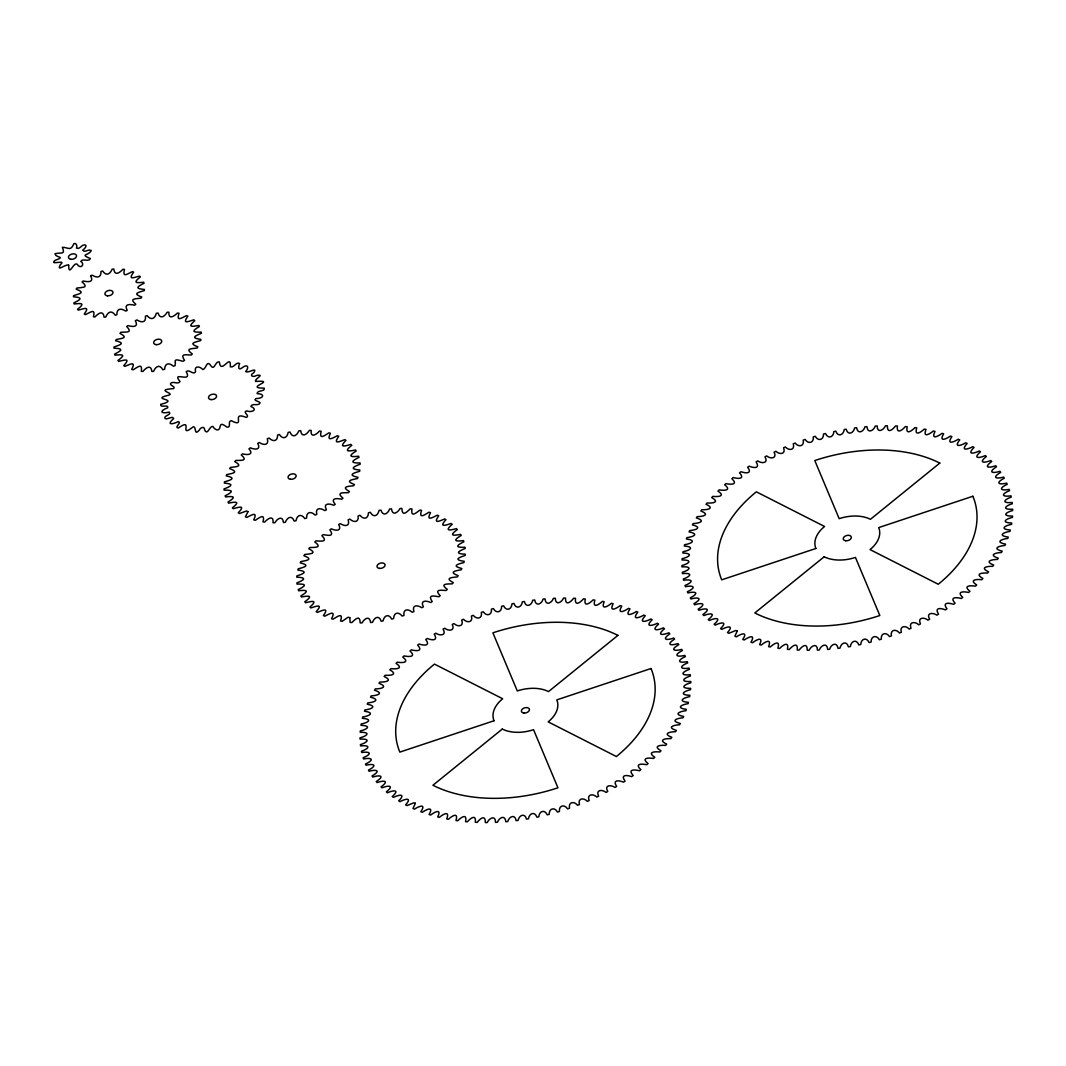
<?xml version="1.0" encoding="UTF-8"?>
<svg xmlns="http://www.w3.org/2000/svg" width="1066" height="1066" viewBox="0 0 1066 1066"><rect width="100%" height="100%" fill="white"/><g stroke="black" fill="none" stroke-linecap="round" stroke-linejoin="round"><path stroke-width="1.5" d="M175.37 362.587L175.104 365.571L173.505 366.264C169.161 362.453 164.964 363.026 164.577 369.302L162.858 369.742C159.727 364.039 155.783 366.158 153.611 371.314L151.892 371.474C150.932 364.199 146.149 367.53 142.897 371.488L141.272 371.341C142.697 362.493 137.754 367.184 133.103 369.795L131.691 369.369C136.248 360.588 130.265 364.385 124.869 366.344L123.749 365.665C130.665 357.989 125.308 359.855 118.699 361.374L117.94 360.468C125.921 354.605 123.203 354.338 114.968 355.178L114.622 354.112C122.297 350.194 123.589 348.662 113.929 348.142L114.009 346.996C120.698 344.611 125.641 343.252 115.634 340.72L116.141 339.548C121.924 338.242 128.839 338.095 119.978 333.378L120.884 332.259C126.241 331.872 133.13 333.112 126.694 326.569L127.947 325.583C132.81 326.995 138.926 327.355 135.369 320.733L136.874 319.92C141.498 322.838 146.229 322.851 145.429 316.216L147.095 315.643C150.959 320.413 154.89 319.094 156.276 313.324L157.995 313.031C160.167 319.6 164.404 316.762 167.202 312.231L168.881 312.218C168.441 319.987 173.891 316.455 177.529 312.991L179.048 313.284C176.023 322.238 181.633 317.815 186.603 315.589L187.882 316.149C182.019 324.49 187.922 321.572 193.879 319.827L194.825 320.626C187.19 327.462 191.467 326.689 198.862 325.463L199.422 326.449C191.44 331.313 192.24 332.379 201.274 332.126L201.394 333.245C194.185 336.323 190.921 337.949 200.941 339.414L200.635 340.587C194.438 342.373 188.269 343.212 197.876 346.85L197.17 348.009C191.667 348.862 184.525 348.262 192.306 353.979L191.214 355.045C185.897 354.898 179.648 353.219 184.551 360.361L183.165 361.267C181.087 361.201 173.518 357.443 175.37 362.587M415.38 803.298L412.995 808.481L414.447 809.134C418.671 806.336 426.68 803.138 420.83 811.706L422.376 812.279C426.293 809.44 434.195 805.763 429.092 814.531L430.704 815.024C434.368 812.119 442.057 808.055 437.713 816.942L439.405 817.356C442.843 814.357 450.225 810 446.694 818.941L448.44 819.274C451.704 816.143 458.686 811.586 455.981 820.5L457.78 820.753C460.872 817.449 467.414 812.812 465.549 821.633L467.401 821.793C470.319 818.275 476.395 813.678 475.343 822.312L477.235 822.392C479.993 818.608 485.603 814.171 485.35 822.566L487.269 822.566C489.054 818.168 495.65 814.704 495.503 822.366L497.449 822.286C499.008 817.649 505.257 814.371 505.777 821.726L507.736 821.553C509.042 816.663 515.011 813.638 516.131 820.647L518.103 820.394C519.089 815.223 524.858 812.519 526.511 819.141L528.483 818.808C529.122 813.345 534.772 810.999 536.891 817.196L538.863 816.783C539.103 811.039 544.713 809.081 547.231 814.837L549.19 814.331C548.963 808.348 554.626 806.749 557.491 812.052L559.423 811.479C558.677 805.27 564.487 804.03 567.605 808.881L569.524 808.228C568.218 801.832 574.228 800.912 577.572 805.31L579.438 804.59C577.519 798.074 583.822 797.395 587.326 801.365L589.152 800.579C586.58 793.983 593.216 793.49 596.827 797.062L598.612 796.209C595.334 789.626 602.343 789.213 606.061 792.424L607.78 791.492C603.796 784.989 611.178 784.576 614.962 787.454L616.628 786.468C612.164 779.393 619.213 780.312 623.517 782.178L625.102 781.138C619.839 774.249 627.368 775.075 631.685 776.621L633.191 775.528C627.141 768.906 635.096 769.532 639.44 770.798L640.866 769.665C634.043 763.376 642.345 763.709 646.742 764.748L648.075 763.562C640.519 757.673 649.074 757.66 653.551 758.472L654.79 757.26C646.569 751.823 655.244 751.397 659.867 752.01L661.013 750.77C652.179 745.827 660.853 744.961 665.65 745.387L666.69 744.108C657.322 739.711 665.864 738.378 670.887 738.618L671.82 737.326C661.986 733.488 670.248 731.702 675.538 731.742L676.364 730.423C666.17 727.185 674.018 724.96 679.602 724.787L680.308 723.454C669.834 720.803 677.137 718.191 683.053 717.764L683.652 716.432C672.992 714.367 679.615 711.422 685.891 710.716L686.357 709.383C675.617 707.904 681.44 704.666 688.09 703.667L688.436 702.334C677.71 701.415 682.613 697.99 689.649 696.644L689.875 695.312C679.255 694.939 683.133 691.394 690.555 689.675L690.661 688.356C680.228 688.489 683.026 684.932 690.821 682.786L690.795 681.494C680.654 682.08 682.28 678.602 690.422 676.017L690.275 674.738C680.494 675.751 680.934 672.446 689.369 669.368L689.102 668.129C679.748 669.501 678.989 666.463 687.677 662.892L687.29 661.68C678.416 663.358 676.47 660.707 685.345 656.589L684.838 655.417C676.47 657.376 673.392 655.164 682.387 650.513L681.747 649.381C673.912 651.539 669.794 649.86 678.802 644.663L678.043 643.584C670.741 645.916 665.69 644.81 674.605 639.08L673.752 638.041C666.956 640.506 661.08 640.026 669.834 633.777L668.862 632.791C662.466 635.296 656.23 635.642 664.478 628.767L663.398 627.847C657.615 630.486 650.473 631.285 658.588 624.09L657.402 623.237C652.059 625.915 644.504 627.368 652.165 619.746L650.886 618.96C645.956 621.678 638.108 623.757 645.236 615.762L643.864 615.042C639.32 617.787 631.325 620.452 637.841 612.15L636.389 611.498C632.165 614.296 624.156 617.494 630.006 608.926L628.474 608.353C624.543 611.191 616.641 614.869 621.758 606.101L620.145 605.608C616.468 608.513 608.793 612.577 613.123 603.689L611.444 603.276C607.993 606.274 600.611 610.631 604.142 601.69L602.397 601.357C599.145 604.489 592.15 609.046 594.855 600.131L593.056 599.878C589.964 603.183 583.422 607.82 585.287 598.999L583.448 598.839C580.53 602.357 574.441 606.954 575.493 598.319L573.601 598.239C570.856 602.024 565.233 606.461 565.5 598.066L563.568 598.066C561.662 602.477 555.386 605.888 555.333 598.266L553.387 598.346C551.828 602.983 545.579 606.261 545.059 598.905L543.1 599.079C541.808 603.969 535.838 606.994 534.719 599.985L532.747 600.238C531.747 605.408 525.978 608.113 524.325 601.49L522.353 601.824C521.714 607.287 516.064 609.632 513.945 603.436L511.973 603.849C511.733 609.592 506.137 611.551 503.605 605.808L501.646 606.301C501.873 612.284 496.21 613.883 493.358 608.579L491.413 609.152C492.159 615.362 486.363 616.601 483.231 611.751L481.326 612.404C482.632 618.8 476.609 619.719 473.264 615.322L471.399 616.041C473.317 622.557 467.015 623.237 463.523 619.266L461.685 620.052C464.27 626.648 457.634 627.141 454.009 623.57L452.237 624.423C455.502 631.005 448.493 631.418 444.788 628.22L443.056 629.14C447.054 635.642 439.658 636.056 435.874 633.177L434.222 634.163C438.672 641.239 431.623 640.32 427.319 638.454L425.734 639.493C430.997 646.382 423.469 645.556 419.151 644.011L417.645 645.103C423.695 651.726 415.74 651.099 411.396 649.834L409.984 650.966C416.806 657.256 408.505 656.923 404.107 655.883L402.775 657.069C410.317 662.959 401.775 662.972 397.285 662.159L396.046 663.372C404.267 668.808 395.593 669.235 390.969 668.622L389.823 669.861C398.657 674.805 389.983 675.671 385.186 675.244L384.146 676.524C393.514 680.921 384.973 682.253 379.949 682.013L379.03 683.306C388.85 687.144 380.589 688.929 375.299 688.889L374.486 690.208C384.679 693.446 376.831 695.672 371.235 695.845L370.528 697.177C381.002 699.829 373.7 702.441 367.783 702.867L367.197 704.2C377.844 706.265 371.235 709.21 364.945 709.916L364.479 711.249C375.219 712.741 369.409 715.966 362.746 716.965L362.4 718.297C373.127 719.217 368.236 722.641 361.187 723.987L360.974 725.32C371.594 725.693 367.703 729.237 360.281 730.956L360.188 732.275C370.608 732.142 367.823 735.7 360.028 737.845L360.055 739.138C370.182 738.551 368.556 742.029 360.415 744.614L360.561 745.894C370.342 744.881 369.915 748.199 361.467 751.263L361.734 752.503C371.088 751.13 371.861 754.168 363.16 757.739L363.546 758.952C372.434 757.273 374.379 759.925 365.491 764.042L366.011 765.215C374.379 763.256 377.444 765.468 368.463 770.118L369.089 771.251C376.938 769.092 381.042 770.771 372.034 775.968L372.794 777.047C380.096 774.716 385.159 775.821 376.231 781.551L377.098 782.591C383.88 780.125 389.756 780.605 381.002 786.868L381.988 787.841C388.264 785.282 394.833 785.122 386.358 791.865L387.438 792.784C393.234 790.146 400.363 789.346 392.248 796.542L393.434 797.395C398.777 794.716 406.346 793.264 398.671 800.886L399.95 801.672C404.88 798.954 412.729 796.875 405.6 804.87L406.972 805.59L413.928 802.778L415.38 803.298M737.272 631.019L734.874 636.202L736.34 636.842C740.55 634.057 748.559 630.859 742.722 639.427L744.255 640C748.185 637.162 756.087 633.484 750.97 642.252L752.583 642.745C756.247 639.84 763.936 635.776 759.605 644.663L761.284 645.077C764.735 642.078 772.104 637.708 768.586 646.662L770.318 646.982C773.583 643.851 780.565 639.307 777.874 648.221L779.672 648.461C782.75 645.157 789.306 640.533 787.428 649.341L789.28 649.514C792.198 645.983 798.287 641.399 797.235 650.033L799.114 650.113C801.872 646.329 807.495 641.892 807.228 650.287L809.147 650.273C810.933 645.889 817.529 642.425 817.382 650.087L819.328 649.994C820.887 645.37 827.136 642.078 827.656 649.447L829.628 649.274C830.92 644.384 836.89 641.359 838.009 648.368L839.981 648.115C840.981 642.945 846.737 640.24 848.403 646.862L850.375 646.516C851.014 641.066 856.651 638.721 858.783 644.917L860.755 644.49C860.982 638.761 866.591 636.802 869.123 642.545L871.069 642.052C870.855 636.069 876.505 634.47 879.37 639.773L881.302 639.2C880.569 632.991 886.366 631.752 889.497 636.589L891.403 635.949C890.097 629.553 896.12 628.634 899.451 633.031L901.33 632.298C899.411 625.782 905.7 625.116 909.205 629.087L911.03 628.287C908.459 621.705 915.094 621.212 918.719 624.783L920.491 623.916C917.226 617.334 924.235 616.934 927.94 620.132L929.659 619.213C925.674 612.71 933.07 612.297 936.854 615.162L938.506 614.189C934.056 607.114 941.091 608.033 945.409 609.899L946.994 608.859C941.731 601.97 949.26 602.796 953.577 604.342L955.083 603.249C949.02 596.627 956.975 597.253 961.319 598.519L962.745 597.386C955.922 591.097 964.224 591.43 968.621 592.469L969.953 591.284C962.398 585.394 970.953 585.381 975.443 586.193L976.683 584.981C968.461 579.531 977.136 579.105 981.759 579.731L982.892 578.478C974.058 573.548 982.732 572.669 987.542 573.108L988.582 571.829C979.201 567.432 987.742 566.099 992.766 566.339L993.699 565.033C983.878 561.209 992.14 559.423 997.43 559.463L998.242 558.144C988.049 554.893 995.897 552.681 1001.494 552.508L1002.187 551.175C991.726 548.524 999.015 545.912 1004.945 545.486L1005.531 544.14C994.871 542.088 1001.494 539.13 1007.77 538.437L1008.249 537.091C997.496 535.612 1003.319 532.387 1009.982 531.388L1010.315 530.055C999.588 529.136 1004.492 525.711 1011.527 524.365L1011.754 523.033C1001.134 522.66 1005.011 519.115 1012.447 517.396L1012.54 516.077C1002.12 516.211 1004.905 512.639 1012.7 510.507L1012.673 509.215C1002.533 509.801 1004.159 506.31 1012.3 503.725L1012.154 502.459C1002.373 503.458 1002.813 500.154 1011.261 497.089L1010.981 495.837C1001.64 497.209 1000.867 494.184 1009.569 490.6L1009.169 489.387C1000.294 491.08 998.349 488.428 1007.237 484.31L1006.717 483.138C998.349 485.083 995.284 482.885 1004.265 478.234L1003.639 477.102C995.791 479.26 991.673 477.581 1000.681 472.385L999.935 471.305C992.619 473.637 987.569 472.531 996.497 466.788L995.631 465.762C988.742 468.174 983.172 467.881 991.713 461.485L990.74 460.512C984.464 463.07 977.882 463.23 986.37 456.488L985.29 455.568C979.494 458.193 972.352 459.006 980.467 451.797L979.294 450.945C973.951 453.636 966.382 455.089 974.044 447.454L972.765 446.667C967.835 449.399 960 451.464 967.128 443.469L965.756 442.763C961.199 445.508 953.204 448.173 959.733 439.858L958.267 439.219C954.057 442.004 946.048 445.215 951.885 436.634L950.352 436.074C946.421 438.912 938.52 442.577 943.637 433.822L942.024 433.329C938.36 436.221 930.671 440.298 935.002 431.397L933.323 430.997C929.872 433.995 922.503 438.353 926.021 429.411L924.289 429.078C921.024 432.21 914.042 436.767 916.733 427.852L914.934 427.599C911.856 430.904 905.3 435.541 907.179 426.72L905.327 426.56C902.409 430.078 896.319 434.675 897.372 426.027L895.493 425.947C892.735 429.731 887.112 434.168 887.378 425.787L885.46 425.787C883.674 430.171 877.078 433.649 877.225 425.987L875.279 426.067C873.72 430.691 867.471 433.982 866.951 426.613L864.979 426.786C863.687 431.69 857.717 434.715 856.598 427.693L854.626 427.946C853.626 433.129 847.87 435.834 846.204 429.212L844.232 429.545C843.592 435.008 837.956 437.353 835.824 431.157L833.852 431.57C833.625 437.3 828.015 439.272 825.484 433.516L823.538 434.022C823.752 440.005 818.102 441.59 815.237 436.3L813.305 436.873C814.038 443.083 808.241 444.322 805.11 439.472L803.204 440.125C804.51 446.507 798.487 447.44 795.156 443.043L793.277 443.762C795.196 450.278 788.907 450.958 785.402 446.987L783.577 447.773C786.148 454.356 779.513 454.862 775.888 451.291L774.116 452.144C777.38 458.726 770.372 459.14 766.667 455.928L764.948 456.848C768.932 463.364 761.537 463.777 757.753 460.898L756.1 461.884C760.551 468.947 753.515 468.041 749.198 466.175L747.612 467.214C752.876 474.103 745.347 473.277 741.03 471.732L739.524 472.811C745.587 479.447 737.632 478.821 733.288 477.541L731.862 478.687C738.685 484.977 730.383 484.63 725.986 483.604L724.653 484.777C732.209 490.68 723.654 490.693 719.164 489.88L717.924 491.093C726.146 496.529 717.471 496.956 712.848 496.343L711.715 497.582C720.549 502.526 711.875 503.392 707.064 502.965L706.025 504.245C715.393 508.642 706.865 509.961 701.841 509.721L700.908 511.027C710.729 514.865 702.467 516.637 697.177 516.61L696.365 517.916C706.558 521.167 698.71 523.379 693.113 523.566L692.42 524.898C702.88 527.55 695.592 530.162 689.662 530.588L689.076 531.921C699.736 533.986 693.113 536.931 686.837 537.624L686.357 538.97C697.111 540.449 691.288 543.673 684.625 544.673L684.292 546.019C695.019 546.938 690.115 550.362 683.079 551.708L682.853 553.027C693.473 553.414 689.595 556.945 682.16 558.677L682.067 559.983C692.487 559.863 689.702 563.421 681.907 565.553L681.934 566.859C692.074 566.273 690.448 569.75 682.307 572.335L682.453 573.615C692.234 572.602 691.794 575.906 683.346 578.985L683.626 580.224C692.967 578.851 693.739 581.876 685.038 585.461L685.438 586.673C694.312 584.981 696.258 587.646 687.37 591.75L687.89 592.936C696.258 590.977 699.323 593.176 690.342 597.839L690.968 598.972C698.816 596.8 702.934 598.479 693.926 603.689L694.672 604.768C701.988 602.437 707.038 603.529 698.11 609.272L698.976 610.298C705.759 607.847 711.648 608.326 702.894 614.576L703.866 615.548C710.143 612.99 716.725 612.83 708.237 619.586L709.316 620.505C715.113 617.867 722.255 617.054 714.14 624.263L715.313 625.116C720.656 622.437 728.225 620.985 720.563 628.607L721.842 629.393C726.772 626.675 734.607 624.596 727.478 632.591L728.851 633.311L735.807 630.486L737.272 631.019M160.673 404.427C160.007 408.371 168.788 403.894 167.735 407.772C159.114 410.996 160.433 414.128 169.161 412.142C172.359 414.701 162.432 415.9 165.337 418.725C167.522 419.698 173.292 415.367 173.665 418.632C165.683 425.414 172.879 424.361 178.249 421.603C182.339 422.469 173.571 427.639 178.382 427.999C194.452 416.646 177.649 439.219 193.292 426.733C196.73 426.8 193.772 436.314 199.235 430.198C200.275 427.399 204.965 425.6 204.672 430.104C207.843 435.834 209.229 426.067 212.88 426.427C214.679 429.838 219.556 432.356 220.182 426.2C220.809 421.79 225.392 426.32 227.151 427.213C231.695 427.546 227.245 420.87 231.375 420.75C246.513 428.479 230.069 410.93 246.273 417.419C250.617 415.873 241.982 412.116 246.619 410.89C251.656 412.848 258.452 409.784 250.856 406.426C252.069 402.642 258.665 406.652 260.131 402.815C259.305 401.069 252.509 400.776 255.987 398.564C263.462 398.631 265.661 393.86 257.106 393.647C256.919 389.969 265.367 391.875 264.248 388.131C243.128 388.144 278.266 379.882 255.574 381.455C254.388 378.75 265.594 374.086 256.586 375.432C253.055 377.817 248.658 375.525 253.828 372.674C257.839 366.358 248.245 373.593 245.686 371.554C249.524 367.197 247.645 363.293 241.889 367.957C237.918 371.075 238.331 366.144 239.637 363.479C236.146 361.321 233.947 368.316 230.296 366.784C231.269 352.233 220.889 375.485 219.369 362.014C215.559 360.441 214.439 370.755 211.161 366.158C206.671 358.936 206.498 368.649 202.886 369.569C199.915 366.224 193.799 365.265 195.571 371.887C193.159 375.365 189.122 368.676 186.204 371.701C193.026 383.84 170.707 370.262 180.047 381.508C178.368 384.599 174.038 381.468 171.359 382.761C167.522 385.132 176.543 386.318 173.505 388.624C152.918 390.023 177.849 393.474 167.455 395.499C150.146 399.75 181.127 398.937 160.673 404.427M349.835 617.734L350.114 622.397L351.873 622.544C355.511 619.026 360.028 614.442 360.188 622.904L362.027 622.904C364.439 618.52 369.689 615.202 370.595 622.517L372.474 622.357C374.326 617.387 379.11 614.669 381.162 621.238L383.054 620.918C384.186 615.335 388.77 613.403 391.728 619.08L393.594 618.6C393.807 612.47 398.524 611.351 402.122 616.068L403.947 615.455C403.041 608.913 408.185 608.486 412.196 612.27L413.941 611.524C411.716 604.782 417.526 604.808 421.763 607.74L423.415 606.86C419.764 600.198 426.32 600.345 430.704 602.543L432.21 601.557C427.279 594.388 433.915 595.907 438.846 596.773L440.205 595.694C433.702 589.085 441.097 590.191 446.094 590.511L447.28 589.338C439.365 583.568 447.12 583.995 452.304 583.848L453.29 582.622C444.242 577.839 451.877 577.492 457.394 576.906L458.167 575.64C448.28 571.962 455.275 570.843 461.272 569.777L461.831 568.498C451.464 565.953 457.327 564.207 463.897 562.595L464.23 561.316C453.743 559.877 458.007 557.745 465.202 555.453L465.296 554.2C455.089 553.774 457.381 551.575 465.189 548.484L465.056 547.258C455.422 547.684 455.555 545.805 463.857 541.781L463.47 540.622C454.676 541.701 452.664 540.502 461.205 535.452L460.592 534.372C452.73 535.918 448.839 535.678 457.287 529.602L456.461 528.616C449.519 530.482 444.176 531.361 452.171 524.312L451.145 523.446C445.042 525.525 438.766 527.563 445.934 519.688L444.722 518.942C439.245 521.167 432.876 524.339 438.686 515.784L437.287 515.171C432.503 517.583 425.854 521.58 430.517 512.666L428.972 512.2C424.641 514.851 418.472 519.435 421.563 510.387L419.897 510.068C415.927 513.079 410.53 517.876 411.982 508.975L410.21 508.815C406.572 512.346 402.069 516.917 401.895 508.455L400.07 508.469C397.645 512.839 392.395 516.171 391.502 508.855L389.623 509.015C387.757 513.972 382.987 516.704 380.922 510.134L379.043 510.454C377.897 516.037 373.313 517.969 370.355 512.293L368.49 512.773C368.223 518.915 363.666 519.968 359.962 515.291L358.136 515.917C359.055 522.46 353.899 522.873 349.901 519.089L348.142 519.848C350.368 526.591 344.558 526.551 340.321 523.619L338.682 524.499C342.319 531.174 335.763 531.028 331.393 528.816L329.874 529.815C334.817 536.984 328.168 535.452 323.238 534.599L321.879 535.678C328.381 542.274 320.986 541.168 316.002 540.862L314.816 542.021C322.718 547.804 314.963 547.364 309.78 547.524L308.794 548.737C317.855 553.52 310.219 553.88 304.703 554.467L303.917 555.719C313.804 559.41 306.808 560.529 300.812 561.582L300.252 562.861C310.632 565.406 304.769 567.152 298.2 568.778L297.867 570.057C308.354 571.496 304.077 573.615 296.881 575.906L296.788 577.172C307.008 577.599 304.703 579.797 296.894 582.889L297.041 584.101C306.662 583.675 306.528 585.567 298.24 589.591L298.613 590.751C307.408 589.671 309.42 590.87 300.879 595.921L301.491 597C309.353 595.441 313.257 595.681 304.796 601.77L305.622 602.756C312.565 600.891 317.908 600.011 309.913 607.047L310.939 607.926C317.042 605.848 323.331 603.809 316.149 611.684L317.375 612.43C322.745 610.192 329.447 607.074 323.411 615.588L324.797 616.201C329.594 613.776 336.23 609.792 331.579 618.706L333.112 619.173C337.442 616.521 343.612 611.924 340.52 620.985L342.186 621.305L348.169 617.187L349.835 617.734M247.992 511.653L245.42 516.823L246.779 517.423C251.589 515.038 258.012 510.947 253.748 519.875L255.294 520.301C259.584 517.57 265.301 512.893 263.022 521.874L264.701 522.1C267.832 518.409 273.869 514.798 273.016 522.74L274.801 522.78C277.413 518.502 282.583 515.171 283.476 522.487L285.315 522.327C287.247 517.316 291.831 514.731 294.163 521.087L296.002 520.741C296.974 514.971 301.425 513.386 304.783 518.609L306.595 518.076C306.288 511.667 311.099 511.054 315.096 515.078L316.815 514.372C314.95 507.643 320.506 507.683 324.837 510.614L326.449 509.748C322.798 503.099 329.287 503.285 333.778 505.297L335.217 504.311C329.767 498.182 337.043 497.955 341.68 499.288L342.932 498.182C335.723 491.999 343.225 492.785 348.382 492.705L349.395 491.533C340.64 486.522 348.182 486.376 353.685 485.736L354.445 484.497C344.624 480.846 351.407 479.767 357.47 478.541L357.963 477.288C347.623 475.036 352.873 473.237 359.642 471.292L359.855 470.039C349.595 469.12 352.633 467.041 360.161 464.163L360.081 462.964C350.434 463.177 350.847 461.351 359.002 457.354L358.629 456.221C349.968 457.261 347.769 456.261 356.191 451.011L355.538 449.985C348.022 451.558 343.625 451.824 351.793 445.308L350.887 444.389C344.451 446.308 338.588 447.986 345.944 440.365L344.784 439.605C339.268 441.737 332.752 444.762 338.748 436.314L337.389 435.714C332.579 438.099 326.156 442.19 330.42 433.262L328.874 432.836C324.584 435.568 318.867 440.245 321.146 431.264L319.467 431.037C316.336 434.728 310.299 438.326 311.152 430.384L309.367 430.358C306.755 434.622 301.585 437.966 300.692 430.651L298.853 430.811C296.921 435.821 292.337 438.406 290.005 432.036L288.166 432.396C287.194 438.166 282.743 439.752 279.385 434.528L277.573 435.061C277.88 441.457 273.069 442.084 269.072 438.046L267.353 438.752C269.218 445.495 263.662 445.455 259.331 442.523L257.719 443.376C261.37 450.039 254.881 449.852 250.39 447.827L248.951 448.826C254.401 454.955 247.125 455.182 242.488 453.85L241.236 454.955C248.445 461.125 240.943 460.339 235.799 460.432L234.773 461.605C243.528 466.615 235.986 466.761 230.483 467.401L229.723 468.627C239.544 472.291 232.761 473.371 226.698 474.597L226.205 475.849C236.545 478.101 231.295 479.9 224.526 481.845L224.313 483.085C234.587 484.004 231.535 486.096 224.007 488.961L224.087 490.173C233.734 489.96 233.321 491.786 225.166 495.783L225.539 496.916C234.2 495.877 236.399 496.863 227.977 502.113L228.63 503.152C236.146 501.58 240.543 501.313 232.375 507.829L233.281 508.735C239.717 506.83 245.58 505.151 238.224 512.773L239.384 513.532L246.473 511.014L247.992 511.653M90.65 275.881C94.261 282.45 88.265 282.13 83.201 280.998L82.082 281.984C89.211 287.98 82.375 287.234 76.832 288.073L76.139 289.179C85.613 292.63 79.87 293.616 73.607 295.642L73.421 296.748C82.988 297.601 81.256 299.226 73.834 302.957L74.167 303.97C82.095 303.13 85.187 303.224 77.498 309.313L78.324 310.126C84.454 308.514 90.104 305.955 84.254 314.07L85.467 314.617C90.503 312.325 95.74 307.981 93.408 316.789L94.914 316.988C98.525 313.191 103.202 309.94 104.095 317.188L105.747 317.042C107.986 311.738 111.703 309.926 115.261 315.216L116.874 314.736C116.674 308.221 121.018 308.101 125.801 311.099L127.24 310.326C123.629 303.757 129.626 304.09 134.689 305.209L135.808 304.223C128.68 298.227 135.515 298.973 141.058 298.134L141.751 297.028C132.277 293.576 138.02 292.59 144.283 290.565L144.47 289.459C134.902 288.606 136.635 286.981 144.057 283.25L143.723 282.237C135.795 283.09 132.704 282.996 140.392 276.907L139.566 276.081C133.437 277.693 127.787 280.265 133.636 272.136L132.424 271.603C127.387 273.882 122.15 278.226 124.482 269.418L122.976 269.218C119.365 273.016 114.688 276.267 113.796 269.032L112.143 269.165C109.905 274.468 106.187 276.281 102.629 270.991L101.017 271.47C101.217 277.999 96.873 278.106 92.089 275.108L90.65 275.881M68.664 265.194C68.81 278.826 74.513 257.945 78.284 265.727C82.375 268.859 84.52 263.009 80.776 261.436C82.908 257.772 88.265 262.502 90.463 258.585C79.15 253.921 88.771 255.893 91.263 250.51C88.331 248.551 84.627 253.388 82.668 250.124C84.014 249.417 87.905 245.553 84.974 244.834C81.256 244.474 80.07 249.87 76.432 248.098C77.485 246.552 76.486 242.502 73.914 243.648C70.516 251.576 68.704 247.419 62.334 247.285C65.532 255.027 61.468 252.229 55.059 253.695C55.445 258.012 66.319 256.333 55.312 260.237C47.943 265.98 67.371 258.998 60.416 264.555C56.018 272.683 65.706 263.595 68.664 265.194M502.299 729.051L432.929 785.256A132.61 83.628 -15.5 0 0 557.944 787.801L533.546 729.69A33.153 20.907 -15.5 0 1 502.299 729.051M617.92 635.376L548.537 691.581A33.153 20.907 -15.5 0 0 517.29 690.941L492.892 632.831A132.61 83.628 -15.5 0 1 617.92 635.376M824.178 556.772L754.808 612.963A132.61 83.628 -15.5 0 0 879.823 615.522L855.438 557.411A33.153 20.907 -15.5 0 1 824.178 556.772M939.799 463.097L870.429 519.302A33.153 20.907 -15.5 0 0 839.169 518.662L814.784 460.539A132.61 83.628 -15.5 0 1 939.799 463.097M815.903 548.484L721.722 579.824A132.61 83.628 -15.5 0 1 756.34 491.826L824.564 526.484A33.153 20.907 -15.5 0 0 815.903 548.484M972.885 496.25L878.704 527.59A33.153 20.907 -15.5 0 1 870.043 549.59L938.267 584.248A132.61 83.628 -15.5 0 0 972.885 496.25M494.024 720.763L399.843 752.103A132.61 83.628 -15.5 0 1 434.462 664.105L502.686 698.763A33.153 20.907 -15.5 0 0 494.024 720.763M651.006 668.529L556.812 699.869A33.153 20.907 -15.5 0 1 548.164 721.869L616.375 756.527A132.61 83.628 -15.5 0 0 651.006 668.529M845.724 540.755A4.144 2.612 -15.5 0 0 851.321 537.051A4.144 2.612 -15.5 0 0 844.858 536.291A4.144 2.612 -15.5 0 0 845.724 540.755M290.498 479.287A4.144 2.612 -15.5 0 0 296.108 475.583A4.144 2.612 -15.5 0 0 289.646 474.836A4.144 2.612 -15.5 0 0 290.498 479.287M210.961 399.603A4.144 2.612 -15.5 0 0 216.571 395.912A4.144 2.612 -15.5 0 0 210.109 395.153A4.144 2.612 -15.5 0 0 210.961 399.603M70.902 259.305A4.144 2.612 -15.5 0 0 76.512 255.6A4.144 2.612 -15.5 0 0 70.05 254.841A4.144 2.612 -15.5 0 0 70.902 259.305M107.36 295.815A4.144 2.612 -15.5 0 0 112.969 292.124A4.144 2.612 -15.5 0 0 106.507 291.364A4.144 2.612 -15.5 0 0 107.36 295.815M156.102 344.651A4.144 2.612 -15.5 0 0 161.712 340.947A4.144 2.612 -15.5 0 0 155.25 340.187A4.144 2.612 -15.5 0 0 156.102 344.651M379.456 568.405A4.144 2.612 -15.5 0 0 385.066 564.7A4.144 2.612 -15.5 0 0 378.603 563.941A4.144 2.612 -15.5 0 0 379.456 568.405M523.832 713.034A4.144 2.612 -15.5 0 0 529.442 709.343A4.144 2.612 -15.5 0 0 522.98 708.584A4.144 2.612 -15.5 0 0 523.832 713.034"/></g></svg>
